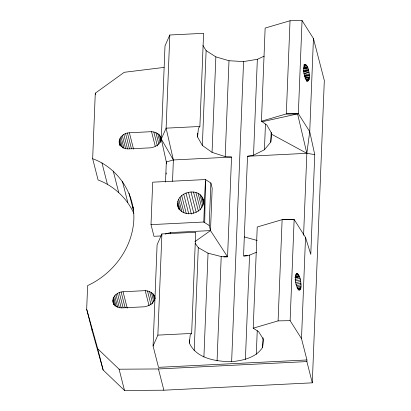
<?xml version="1.0" encoding="UTF-8"?>
<svg xmlns="http://www.w3.org/2000/svg" width="411" height="411" viewBox="0 0 411 411"><rect width="100%" height="100%" fill="white"/><g stroke="black" fill="none" stroke-linecap="round" stroke-linejoin="round"><path stroke-width="0.62" d="M301.052 286.184C300.775 281.936 300.79 275.951 296.901 273.418L296.439 273.618C294.379 278.632 295.309 286.554 299.568 290.058L300.734 288.537L301.052 286.184L296.711 287.114M309.37 75.675L309.046 79.487L307.885 81.003C303.621 77.499 302.743 69.577 304.757 64.568L305.219 64.368C308.82 66.505 308.846 71.899 309.37 75.675L305.034 76.6M195.168 243.271L198.292 247.669L208.043 253.186L221.21 256.546L227.566 256.844L210.494 230.592L209.189 225.49L204.719 222.628L205.392 181.071M256.418 252.262L249.559 255.139L243.553 256.053L247.52 156.267L253.53 155.214L264.432 149.748L270.792 142.057L271.645 133.339L266.847 125.026L261.442 121.219L265.146 28.061L290.032 20.75L302.054 20.55L313.439 38.511L324.315 80.494L312.293 382.831L163.861 390.203L124.502 390.45L103.14 370.003L92.1 330.495L86.685 309.252L87.625 285.583C113.092 273.844 132.285 248.321 133.832 219.977C134.988 193.406 117.664 167.714 92.67 158.723L95.275 93.189L124.24 72.3L164.133 67.399M92.1 330.495L92.151 329.216M161.302 235.935L153.981 236.299L151.007 224.637L152.697 182.176L205.454 179.556L210.879 183.029L212.179 188.135L210.494 230.592L194.891 241.658M312.293 382.831L306.878 361.582L306.94 359.969L158.507 367.342L153.072 346.005L157.094 244.807L161.898 233.926L195.677 232.251L191.654 333.449L190.195 335.068L189.373 343.051C196.473 358.808 216.273 361.51 231.634 361.701C243.132 360.498 255.914 357.745 262.629 347.352L263.451 339.373L258.632 331.672L253.212 328.189L257.235 226.99L282.121 219.674L294.142 219.474L305.527 237.435L310.778 254.373L314.749 154.587L309.735 131.669L313.439 38.511M153.072 346.005L157.875 335.124L161.898 233.926M227.566 256.844L231.537 157.064L225.187 156.622L212.055 152.347L202.356 145.453L197.568 136.991L198.421 128.253L199.885 126.48L203.589 33.327L169.81 35.002L166.106 128.16L173.38 159.951L172.528 181.323M165.515 182.073L166.316 161.96L161.302 139.041L165.006 45.883L169.81 35.002M166.193 174.146L166.244 172.867M166.599 163.902L166.65 162.622M170.442 233.844L170.488 232.58L210.494 230.592M189.373 343.051L189.497 339.856M197.568 136.991L197.717 133.154M194.192 350.753L198.292 247.669M202.356 145.453L206.127 50.625L202.916 45.493M204.719 222.628L203.764 222.017L205.454 179.556M203.913 357L208.043 253.186M209.189 225.49L210.879 183.029M212.055 152.347L215.852 56.877L206.127 50.625M217.065 360.843L221.21 256.546M225.187 156.622L228.999 60.72L215.852 56.877M231.634 361.701L243.569 61.578L257.348 59.312L264.222 56.132M245.408 359.435L249.559 255.139M253.53 155.214L257.348 59.312M256.294 354.4L257.24 330.691M264.432 149.748L265.455 124.117M262.629 347.352L263.009 337.75M270.792 142.057L271.173 132.445M253.212 328.189L278.093 320.873L282.121 219.674L294.142 219.474L290.12 320.672L301.504 338.633L306.94 359.969M290.032 20.75L286.323 113.909L261.442 121.219M302.054 20.55L298.35 113.708L309.735 131.669L306.847 153.324L303.595 235.195M301.504 338.633L305.527 237.435M178.379 208.094C172.332 192.333 201.025 184.719 203.661 201.323M119.925 145.319C116.93 139.057 123.182 132.748 129.383 132.789L151.525 131.664C155.738 131.952 160.629 134.238 161.276 138.867M113.446 303.688C110.852 297.564 117.166 291.759 123.059 291.769L145.201 290.639C149.681 290.88 154.649 293.546 155.111 298.448M166.316 161.96L173.38 159.951L231.537 157.064M165.191 234.09L170.488 232.58M303.616 71.447L308.599 70.291L303.631 71.195M304.381 76.241L309.329 75.105L304.304 76.03M295.011 277.492L299.383 276.49L295.026 277.307M292.149 219.628L293.392 219.346M303.318 68.421L307.7 67.435L303.333 68.247M306.046 79.749L309.134 79.056L305.995 79.667M297.723 288.841L300.811 288.152L297.672 288.763M262.167 121.723L298.35 113.708L286.323 113.909L297.585 113.898L306.847 153.324L314.749 154.587M306.637 81.018L308.486 80.618L306.606 81.003M303.57 68.817L307.885 67.887L303.565 68.796M303.739 71.93L308.743 70.856M304.078 73.538L309.046 72.475L304.001 73.317M295.257 277.867L299.573 276.942M303.878 64.876L305.727 64.486M303.806 65.441L306.272 64.917M303.744 66.305L306.832 65.652M303.328 70.373L308.348 69.305M304.248 75.167L309.262 74.103M305.024 78.059L309.37 77.129L304.957 77.895M305.543 79.21L309.262 78.419M306.539 80.022L309.046 79.487M306.252 80.818L308.738 80.289M307.094 81.07L308.348 80.803M296.182 273.798L297.415 273.536M295.494 274.497L297.96 273.973M295.432 275.36L298.514 274.702M295.355 276.495L299.059 275.709M295.016 279.429L300.035 278.36M295.427 280.97L300.426 279.906M295.761 282.583L300.734 281.53M295.93 284.222L300.944 283.153M297.23 288.26L300.944 287.474M298.227 289.072L300.734 288.537M297.939 289.873L300.426 289.344M296.721 285.645L301.052 284.725M298.782 290.125L300.03 289.858M303.667 67.435L307.371 66.654M199.885 126.48L166.106 128.16L161.302 139.041L173.38 159.951M247.52 156.267L306.847 153.324L271.558 134.227M151.007 224.637L203.764 222.017M223.702 256.978L226.898 256.813M157.875 335.124L191.654 333.449M86.685 309.252L97.72 348.759L119.087 369.201L158.446 368.955L306.878 361.582M244.185 255.955L247.376 255.801M278.093 320.873L290.12 320.672M228.999 60.72L243.569 61.578M244.314 236.916L257.26 240.497M133.863 213.381C126.886 198.112 113.832 185.839 98.085 179.972L92.67 158.723M119.303 142.889C120.233 147.04 124.79 149.142 128.741 148.885L150.883 147.816C155.728 147.01 162.016 143.382 160.968 137.649M112.979 301.869C113.909 306.015 118.466 308.116 122.421 307.865L144.559 306.791C149.409 305.984 155.692 302.357 154.644 296.629M177.747 205.613C181.282 219.525 205.557 214.064 203.347 200.08M95.275 93.189L95.593 94.422M202.69 198.066L203.64 201.791M201.565 196.232L203.625 204.303M200.023 194.655L202.87 205.829M198.112 193.391L201.75 207.673M195.908 192.492L200.342 209.877M193.499 191.988L198.41 211.239M190.981 191.901L196.206 212.395M188.444 192.24L193.828 213.355M185.988 192.985L191.367 214.095M183.707 194.105L188.772 213.977M181.688 195.564L186.275 213.571M180.008 197.301L183.964 212.826M178.734 199.253L181.898 211.675M177.917 201.344L180.131 210.036M177.583 203.491L179.165 209.697M160.326 136.139L161.256 139.781M178.4 207.627L178.718 208.87M159.242 134.772L160.942 141.451M157.757 133.601L160.079 142.709M155.928 132.671L158.867 144.204M153.822 132.018L157.382 145.977M151.525 131.664L155.24 146.234M129.383 132.789L133.56 149.183M127.446 133.041L131.469 148.823M125.576 133.59L129.444 148.767M123.834 134.423L127.549 148.988M122.298 135.496L125.704 148.849M121.019 136.776L123.958 148.309M120.053 138.214L122.524 147.924M119.426 139.75L121.132 146.429M119.175 141.327L120.259 145.581M119.806 144.374L120.115 145.586M133.056 206.872L133.37 208.084M129.054 193.216L133.385 210.211M154.002 295.119L154.932 298.761M152.918 293.752L154.623 300.426M151.433 292.581L153.755 301.684M122.421 181.349L127.836 202.592M149.604 291.646L152.697 303.791M147.498 290.993L151.058 304.952M145.201 290.639L149.07 305.815M113.272 171.11L118.687 192.353M158.446 368.955L163.861 390.203M101.954 162.895L107.369 184.143M123.059 291.769L127.235 308.158M121.127 292.016L125.15 307.803M119.252 292.57L123.12 307.747M117.515 293.397L121.224 307.967M115.974 294.471L119.38 307.829M114.7 295.75L117.638 307.284M113.729 297.189L116.205 306.904M113.107 298.725L114.962 306.01M112.855 300.307L113.934 304.556M113.482 303.349L113.79 304.561M119.087 369.201L124.502 390.45M97.72 348.759L103.14 370.003"/></g></svg>
